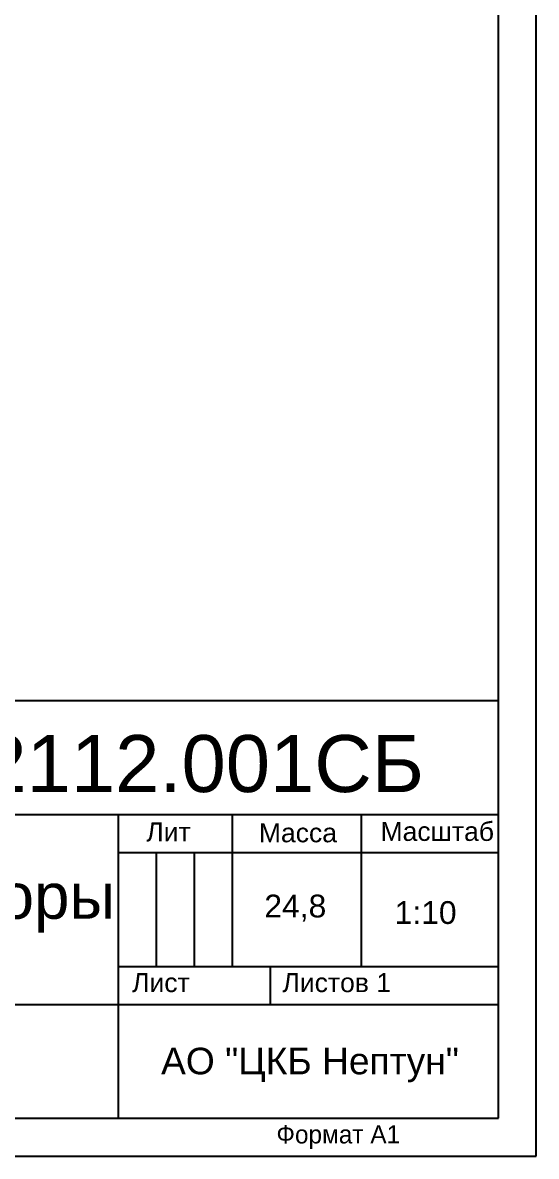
# Model space of a CAD drawing. Header units: millimetres. Extents: x -251843 to -243433, y -86292 to -80352.
# Drawn here: x -244109 to -243433, y -86292 to -84800 of the extents above; entities that cross this region are included whole.
import ezdxf
from ezdxf.enums import TextEntityAlignment as Align

# ---------------------------------------------------------------- set-up
doc = ezdxf.new("R2010")
doc.units = ezdxf.units.MM
doc.layers.add('Format', color=7, linetype='Continuous')
doc.styles.add('style5', font='arial.ttf', dxfattribs={"height": 3})

msp = doc.modelspace()

# ---------------------------------------------------------------- linework, layer by layer
at = {"layer": 'Format', "color": 0}
for p, q in [((-243433.2, -86291.9), (-243433.2, -80351.9)), ((-243483.2, -86241.9), (-243483.2, -80401.9)), ((-245333.2, -85691.9), (-243483.2, -85691.9)), ((-245333.2, -85841.9), (-243483.2, -85841.9)), ((-243983.2, -86241.9), (-243983.2, -85841.9)), ((-243833.2, -86041.9), (-243833.2, -85841.9)), ((-243663.2, -86041.9), (-243663.2, -85841.9)), ((-243983.2, -85891.9), (-243483.2, -85891.9)), ((-243933.2, -86041.9), (-243933.2, -85891.9)), ((-243883.2, -86041.9), (-243883.2, -85891.9)), ((-243983.2, -86041.9), (-243483.2, -86041.9)), ((-243783.2, -86091.9), (-243783.2, -86041.9)), ((-245333.2, -86091.9), (-243483.2, -86091.9)), ((-251643.2, -86241.9), (-243483.2, -86241.9)), ((-243983.2, -86241.9), (-243483.2, -86241.9)), ((-251843.2, -86291.9), (-243433.2, -86291.9))]:
    msp.add_line(p, q, dxfattribs=at)

# ---------------------------------------------------------------- texts
at = {"layer": 'Format', "color": 0, "style": 'style5'}
for s, height, p in [('23321.362112.001СБ', 75, (-244599.3, -85835)), ('Днищевые опоры', 60, (-244673, -85997.3))]:
    msp.add_text(s, height=height, dxfattribs=at).set_placement(p, align=Align.BOTTOM_LEFT)
for s, height, p in [('Лит', 25, (-243946.6, -85877.5)), ('Масса', 25, (-243798.4, -85878.6)), ('Масштаб', 25, (-243638.3, -85876.8)), ('24,8', 30, (-243791.2, -85977.5)), ('1:10', 30, (-243619.7, -85986.1)), ('Лист', 25, (-243965.3, -86075.8)), ('Листов 1', 25, (-243767.4, -86075.8)), ('АО "ЦКБ Нептун"', 35, (-243927.1, -86184))]:
    msp.add_text(s, height=height, dxfattribs=at).set_placement(p)
at = {"layer": 'Format', "color": 0}
msp.add_text('Формат А1', height=24, dxfattribs=at).set_placement((-243775.3, -86275))

doc.saveas('drawing.dxf')
